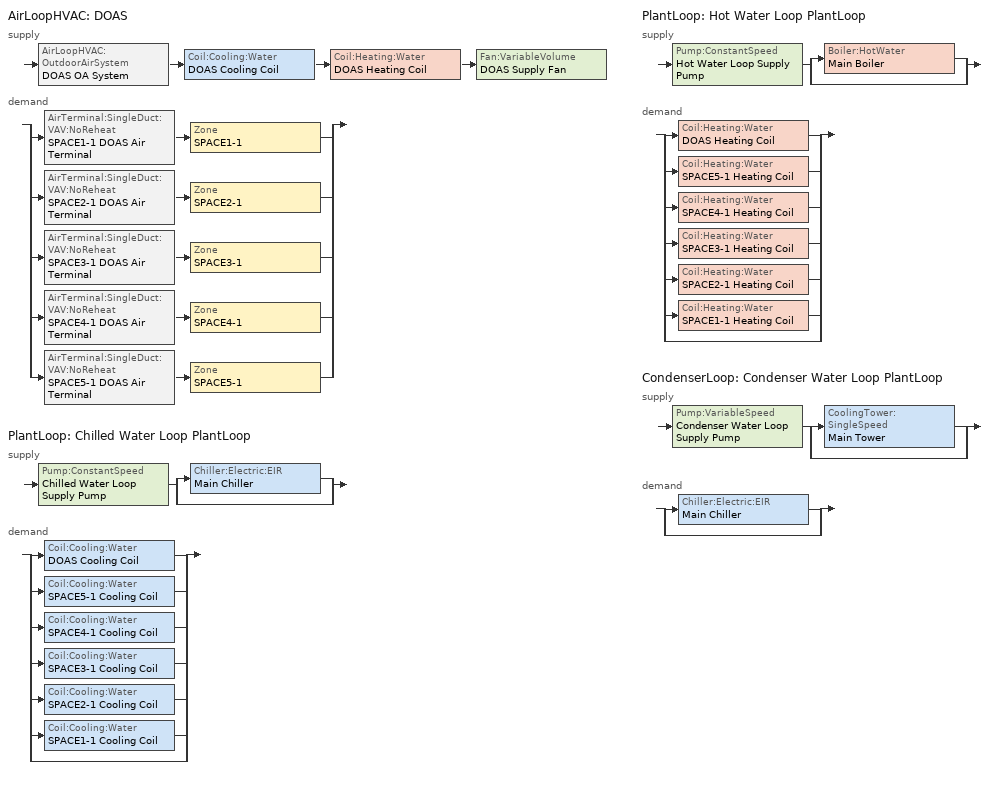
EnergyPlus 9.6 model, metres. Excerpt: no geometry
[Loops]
AirLoopHVAC 'DOAS'
 supply: AirLoopHVAC:OutdoorAirSystem 'DOAS OA System' > Coil:Cooling:Water 'DOAS Cooling Coil' > Coil:Heating:Water 'DOAS Heating Coil' > Fan:VariableVolume 'DOAS Supply Fan'
 demand: split
  | AirTerminal:SingleDuct:VAV:NoReheat 'SPACE1-1 DOAS Air Terminal' > Zone 'SPACE1-1'
  | AirTerminal:SingleDuct:VAV:NoReheat 'SPACE2-1 DOAS Air Terminal' > Zone 'SPACE2-1'
  | AirTerminal:SingleDuct:VAV:NoReheat 'SPACE3-1 DOAS Air Terminal' > Zone 'SPACE3-1'
  | AirTerminal:SingleDuct:VAV:NoReheat 'SPACE4-1 DOAS Air Terminal' > Zone 'SPACE4-1'
  | AirTerminal:SingleDuct:VAV:NoReheat 'SPACE5-1 DOAS Air Terminal' > Zone 'SPACE5-1'
PlantLoop 'Chilled Water Loop PlantLoop'
 supply: Pump:ConstantSpeed 'Chilled Water Loop Supply Pump' > split
  | Chiller:Electric:EIR 'Main Chiller'
  | bypass
 demand: split
  | Coil:Cooling:Water 'DOAS Cooling Coil'
  | Coil:Cooling:Water 'SPACE5-1 Cooling Coil'
  | Coil:Cooling:Water 'SPACE4-1 Cooling Coil'
  | Coil:Cooling:Water 'SPACE3-1 Cooling Coil'
  | Coil:Cooling:Water 'SPACE2-1 Cooling Coil'
  | Coil:Cooling:Water 'SPACE1-1 Cooling Coil'
  | bypass
PlantLoop 'Hot Water Loop PlantLoop'
 supply: Pump:ConstantSpeed 'Hot Water Loop Supply Pump' > split
  | Boiler:HotWater 'Main Boiler'
  | bypass
 demand: split
  | Coil:Heating:Water 'DOAS Heating Coil'
  | Coil:Heating:Water 'SPACE5-1 Heating Coil'
  | Coil:Heating:Water 'SPACE4-1 Heating Coil'
  | Coil:Heating:Water 'SPACE3-1 Heating Coil'
  | Coil:Heating:Water 'SPACE2-1 Heating Coil'
  | Coil:Heating:Water 'SPACE1-1 Heating Coil'
  | bypass
CondenserLoop 'Condenser Water Loop PlantLoop'
 supply: Pump:VariableSpeed 'Condenser Water Loop Supply Pump' > split
  | CoolingTower:SingleSpeed 'Main Tower'
  | bypass
 demand: split
  | Chiller:Electric:EIR 'Main Chiller'
  | bypass
[AirLoopHVAC]
DOAS: Design supply air flow rate=Autosize
[AirTerminal:SingleDuct:VAV:NoReheat] Constant minimum air flow fraction=1; Maximum air flow rate=Autosize; Zone minimum air flow input method=Constant
SPACE1-1 DOAS Air Terminal; SPACE2-1 DOAS Air Terminal; SPACE3-1 DOAS Air Terminal; SPACE4-1 DOAS Air Terminal; SPACE5-1 DOAS Air Terminal
[Boiler:HotWater]
Main Boiler: Boiler flow mode=ConstantFlow; Efficiency curve temperature evaluation variable=LeavingBoiler; Fuel type=NaturalGas; Maximum part load ratio=1.1; Nominal capacity=Autosize; Nominal thermal efficiency=0.8; Normalized boiler efficiency curve=Main Boiler Efficiency Curve; Water outlet upper temperature limit=100
[Chiller:Electric:EIR]
Main Chiller: Chiller flow mode=ConstantFlow; Condenser type=WaterCooled; Cooling capacity function of temperature curve=Main Chiller RecipCapFT; Electric input to cooling output ratio function of part load ratio curve=Main Chiller RecipEIRFPLR; Electric input to cooling output ratio function of temperature curve=Main Chiller RecipEIRFT; Leaving chilled water lower temperature limit=5; Minimum part load ratio=0; Minimum unloading ratio=0.25; Optimum part load ratio=1; Reference capacity=Autosize; Reference chilled water flow rate=Autosize; Reference condenser fluid flow rate=Autosize; Reference cop=3.2
[Coil:Cooling:Water] Heat exchanger configuration=CrossFlow; Type of analysis=DetailedAnalysis
DOAS Cooling Coil; SPACE1-1 Cooling Coil; SPACE2-1 Cooling Coil; SPACE3-1 Cooling Coil; SPACE4-1 Cooling Coil; SPACE5-1 Cooling Coil
[Coil:Heating:Water] Performance input method=UFactorTimesAreaAndDesignWaterFlowRate; Rated inlet air temperature=16.6; Rated inlet water temperature=82.2; Rated outlet air temperature=32.2; Rated outlet water temperature=71.1
DOAS Heating Coil; SPACE1-1 Heating Coil; SPACE2-1 Heating Coil; SPACE3-1 Heating Coil; SPACE4-1 Heating Coil; SPACE5-1 Heating Coil
[CondenserEquipmentList]
Condenser Water Loop All Equipment: Main Tower, CoolingTower:SingleSpeed
[CondenserEquipmentOperationSchemes]
Condenser Water Loop Operation: Control scheme 1=Condenser Water Loop Operation All Hours; Control scheme 1 schedule=HVACTemplate-Always1
[CondenserLoop]
Condenser Water Loop PlantLoop: Condenser equipment operation scheme=Condenser Water Loop Operation; Load distribution scheme=SequentialLoad; Maximum loop flow rate=Autosize; Maximum loop temperature=80; Minimum loop temperature=5
[Controller:OutdoorAir]
DOAS OA Controller: Economizer control action type=MinimumFlowWithBypass; Maximum outdoor air flow rate=Autosize; Minimum outdoor air flow rate=Autosize
[Controller:WaterCoil] Actuator variable=Flow; Control variable=Temperature; Minimum actuated flow=0
DOAS Cooling Coil Controller; DOAS Heating Coil Controller
[CoolingTower:SingleSpeed]
Main Tower: Blowdown calculation mode=ConcentrationRatio; Design air flow rate=Autosize; Design fan power=Autosize; Design u factor times area value=Autosize; Design water flow rate=Autosize; Evaporation loss mode=SaturatedExit; Free convection capacity=Autocalculate; Free convection regime air flow rate=Autocalculate; Free convection regime u factor times area value=Autocalculate; Performance input method=UFactorTimesAreaAndDesignWaterFlowRate
[DesignSpecification:OutdoorAir] Outdoor air flow per person=0.00944; Outdoor air flow per zone=0; Outdoor air flow per zone floor area=0; Outdoor air method=Flow/Person
SPACE1-1 SZ DSOA; SPACE2-1 SZ DSOA; SPACE3-1 SZ DSOA; SPACE4-1 SZ DSOA; SPACE5-1 SZ DSOA
[DesignSpecification:ZoneAirDistribution]
SPACE1-1 SZ DSZAD; SPACE2-1 SZ DSZAD; SPACE3-1 SZ DSZAD; SPACE4-1 SZ DSZAD; SPACE5-1 SZ DSZAD
[Fan:SystemModel] Availability schedule=FanAvailSched; Design maximum air flow rate=Autosize; Design power sizing method=TotalEfficiencyAndPressure; Design pressure rise=75; Electric power minimum flow rate fraction=0; Fan total efficiency=0.7; Motor efficiency=0.9; Motor in air stream fraction=1
SPACE1-1 Supply Fan; SPACE2-1 Supply Fan; SPACE3-1 Supply Fan; SPACE4-1 Supply Fan; SPACE5-1 Supply Fan
[Fan:VariableVolume]
DOAS Supply Fan: Availability schedule=OCCUPY-1; Fan power coefficient 1=0.00153024; Fan power coefficient 2=0.00520806; Fan power coefficient 3=1.10862; Fan power coefficient 4=-0.116356; Fan power coefficient 5=0; Fan power minimum flow fraction=0; Fan power minimum flow rate input method=Fraction; Fan total efficiency=0.7; Maximum flow rate=Autosize; Motor efficiency=0.9; Motor in airstream fraction=1; Pressure rise=1000
[HeatExchanger:AirToAir:SensibleAndLatent]
DOAS Heat Recovery: Economizer lockout=Yes; Frost control type=MinimumExhaustTemperature; Heat exchanger type=Plate; Latent effectiveness at 100 cooling air flow=0.65; Latent effectiveness at 100 heating air flow=0.65; Latent effectiveness at 75 cooling air flow=0.7; Latent effectiveness at 75 heating air flow=0.7; Nominal supply air flow rate=Autosize; Sensible effectiveness at 100 cooling air flow=0.7; Sensible effectiveness at 100 heating air flow=0.7; Sensible effectiveness at 75 cooling air flow=0.75; Sensible effectiveness at 75 heating air flow=0.75; Supply air outlet temperature control=Yes
[PlantEquipmentList]
Chilled Water Loop All Equipment: Main Chiller, Chiller:Electric:EIR
Hot Water Loop All Equipment: Main Boiler, Boiler:HotWater
[PlantEquipmentOperation:CoolingLoad] Load range 1 lower limit=0; Load range 1 upper limit=1000000000000000
Name | Range 1 equipment list
Chilled Water Loop Operation All Hours | Chilled Water Loop All Equipment
Condenser Water Loop Operation All Hours | Condenser Water Loop All Equipment
[PlantEquipmentOperation:HeatingLoad]
Hot Water Loop Operation All Hours: Load range 1 lower limit=0; Load range 1 upper limit=1000000000000000; Range 1 equipment list=Hot Water Loop All Equipment
[PlantEquipmentOperationSchemes] Control scheme 1 schedule=HVACTemplate-Always1
Name | Control scheme 1
Chilled Water Loop Operation | Chilled Water Loop Operation All Hours
Hot Water Loop Operation | Hot Water Loop Operation All Hours
[PlantLoop] Load distribution scheme=SequentialLoad; Maximum loop flow rate=Autosize
Name | Maximum loop temperature | Minimum loop temperature | Plant equipment operation scheme
Chilled Water Loop PlantLoop | 98 | 1 | Chilled Water Loop Operation
Hot Water Loop PlantLoop | 100 | 10 | Hot Water Loop Operation
[Pump:ConstantSpeed] Design flow rate=Autosize; Design power consumption=Autosize; Design pump head=179352; Pump control type=Intermittent
Chilled Water Loop Supply Pump; Hot Water Loop Supply Pump
[Pump:VariableSpeed]
Condenser Water Loop Supply Pump: Design maximum flow rate=Autosize; Design minimum flow rate=0; Design power consumption=Autosize; Design pump head=179352; Pump control type=Intermittent; Coefficient 2 of the part load performance curve=0; Coefficient 3 of the part load performance curve=1
[SetpointManager:MixedAir] Control variable=Temperature
Name | Setpoint node or nodelist
DOAS Cooling Air Temp Manager | DOAS Cooling Coil Outlet
DOAS Heat Recovery Air Temp Manager | DOAS Heat Recovery Supply Outlet
DOAS Heat Recovery Economizer Temp Manager | DOAS Mixed Air Outlet
DOAS Heating Coil Air Temp Manager | DOAS Heating Coil Outlet
[SetpointManager:Scheduled]
DOAS Heating Supply Air Temp Manager: Control variable=Temperature; Schedule=HVACTemplate-Always12.2; Setpoint node or nodelist=DOAS Supply Path Inlet
[Sizing:Plant]
Name | Plant or condenser loop | Design loop exit temperature | Loop design temperature difference | Loop type
Chilled Water Loop Sizing Plant | Chilled Water Loop PlantLoop | 7.22 | 6.67 | Cooling
Condenser Water Loop Sizing Plant | Condenser Water Loop PlantLoop | 29.4 | 5.6 | Condenser
Hot Water Loop Sizing Plant | Hot Water Loop PlantLoop | 82 | 11 | Heating
[Sizing:System]
DOAS Sizing System: Airloop=DOAS; 100 outdoor air in cooling=Yes; 100 outdoor air in heating=Yes; Central cooling capacity control method=OnOff; Central cooling design supply air humidity ratio=0.00924; Central cooling design supply air temperature=12.8; Central heating design supply air humidity ratio=0.003; Central heating design supply air temperature=12.2; Design outdoor air flow rate=Autosize; Heating design capacity method=HeatingDesignCapacity; Precool design humidity ratio=0.008; Precool design temperature=11; Preheat design humidity ratio=0.008; Preheat design temperature=2; System outdoor air method=ZoneSum; Type of load to size on=VentilationRequirement; Zone maximum outdoor air fraction=1
[Sizing:Zone] Cooling minimum air flow fraction=0; Heating maximum air flow fraction=0; Zone cooling design supply air humidity ratio=0.008; Zone cooling design supply air temperature=12.5; Zone cooling design supply air temperature difference=11.11; Zone cooling design supply air temperature input method=SupplyAirTemperature; Zone heating design supply air humidity ratio=0.008; Zone heating design supply air temperature=50; Zone heating design supply air temperature difference=30; Zone heating design supply air temperature input method=SupplyAirTemperature
Name | Zone or zonelist | Design specification outdoor air object | Design specification zone air distribution object
SPACE1-1 Sizing Zone | SPACE1-1 | SPACE1-1 SZ DSOA | SPACE1-1 SZ DSZAD
SPACE2-1 Sizing Zone | SPACE2-1 | SPACE2-1 SZ DSOA | SPACE2-1 SZ DSZAD
SPACE3-1 Sizing Zone | SPACE3-1 | SPACE3-1 SZ DSOA | SPACE3-1 SZ DSZAD
SPACE4-1 Sizing Zone | SPACE4-1 | SPACE4-1 SZ DSOA | SPACE4-1 SZ DSZAD
SPACE5-1 Sizing Zone | SPACE5-1 | SPACE5-1 SZ DSOA | SPACE5-1 SZ DSZAD
[ThermostatSetpoint:DualSetpoint]
All Zones SP Control: Cooling setpoint temperature schedule=Clg-SetP-Sch; Heating setpoint temperature schedule=Htg-SetP-Sch
[ZoneControl:Thermostat] Control 1=All Zones SP Control; Control type schedule=HVACTemplate-Always4
Name | Zone or zonelist
SPACE1-1 Thermostat | SPACE1-1
SPACE2-1 Thermostat | SPACE2-1
SPACE3-1 Thermostat | SPACE3-1
SPACE4-1 Thermostat | SPACE4-1
SPACE5-1 Thermostat | SPACE5-1
[Zone equipment]
SPACE1-1: SPACE1-1 DOAS Air Terminal, SPACE1-1 Fan Coil
SPACE2-1: SPACE2-1 DOAS Air Terminal, SPACE2-1 Fan Coil
SPACE3-1: SPACE3-1 DOAS Air Terminal, SPACE3-1 Fan Coil
SPACE4-1: SPACE4-1 DOAS Air Terminal, SPACE4-1 Fan Coil
SPACE5-1: SPACE5-1 DOAS Air Terminal, SPACE5-1 Fan Coil
[ZoneHVAC:FourPipeFanCoil] Availability schedule=FanAvailSched; Capacity control method=CyclingFan; Maximum cold water flow rate=Autosize; Maximum hot water flow rate=Autosize; Maximum outdoor air flow rate=0; Maximum supply air flow rate=Autosize
Name | Cooling coil | Heating coil | Supply air fan
SPACE1-1 Fan Coil | SPACE1-1 Cooling Coil | SPACE1-1 Heating Coil | SPACE1-1 Supply Fan
SPACE2-1 Fan Coil | SPACE2-1 Cooling Coil | SPACE2-1 Heating Coil | SPACE2-1 Supply Fan
SPACE3-1 Fan Coil | SPACE3-1 Cooling Coil | SPACE3-1 Heating Coil | SPACE3-1 Supply Fan
SPACE4-1 Fan Coil | SPACE4-1 Cooling Coil | SPACE4-1 Heating Coil | SPACE4-1 Supply Fan
SPACE5-1 Fan Coil | SPACE5-1 Cooling Coil | SPACE5-1 Heating Coil | SPACE5-1 Supply Fan
[Curve:Biquadratic] Maximum value of x=10; Maximum value of y=35; Minimum value of x=5; Minimum value of y=24
Name | Coefficient1 constant | Coefficient2 x | Coefficient3 x 2 | Coefficient4 y | Coefficient5 y 2 | Coefficient6 x y
Main Chiller RecipCapFT | 0.507883 | 0.145228 | -0.00625644 | -0.0011178 | -0.0001296 | -0.00028188
Main Chiller RecipEIRFT | 1.03076 | -0.103536 | 0.00710208 | 0.0093186 | 0.00031752 | -0.00104328
[Curve:Quadratic] Maximum value of x=1; Minimum value of x=0
Name | Coefficient1 constant | Coefficient2 x | Coefficient3 x 2
Main Boiler Efficiency Curve | 0.97 | 0.0633 | -0.0333
Main Chiller RecipEIRFPLR | 0.088065 | 1.137742 | -0.225806
[Schedule:Compact]
Clg-SetP-Sch: Through: 12/31, For: WeekDays CustomDay1 CustomDay2, Until: 7:00, 32, Until: 21:00, 24, Until: 24:00, 32, For: WeekEnds Holiday, Until: 24:00, 32, For: SummerDesignDay, Until: 24:00, 24, For: WinterDesignDay, Until: 24:00, 32
FanAvailSched: Through: 12/31, For: WeekDays CustomDay1 CustomDay2, Until: 7:00, 0, Until: 21:00, 1, Until: 24:00, 0, For: Weekends Holiday, Until: 24:00, 0, For: SummerDesignDay, Until: 24:00, 1, For: WinterDesignDay, Until: 24:00, 1
HVACTemplate-Always1: Through: 12/31, For: AllDays, Until: 24:00, 1
HVACTemplate-Always12.2: Through: 12/31, For: AllDays, Until: 24:00, 12.2
HVACTemplate-Always4: Through: 12/31, For: AllDays, Until: 24:00, 4
Htg-SetP-Sch: Through: 12/31, For: WeekDays CustomDay1 CustomDay2, Until: 6:00, 13, Until: 7:00, 18, Until: 21:00, 23, Until: 24:00, 13, For: WeekEnds Holiday, Until: 24:00, 13, For: SummerDesignDay, Until: 24:00, 13, For: WinterDesignDay, Until: 24:00, 23
OCCUPY-1: Through: 12/31, For: WeekDays SummerDesignDay CustomDay1 CustomDay2, Until: 8:00, 0, Until: 11:00, 1, Until: 12:00, 0.8, Until: 13:00, 0.4, Until: 14:00, 0.8, Until: 18:00, 1, Until: 19:00, 0.5, Until: 21:00, 0.1, Until: 24:00, 0, For: Weekends WinterDesignDay Holiday, Until: 24:00, 0
